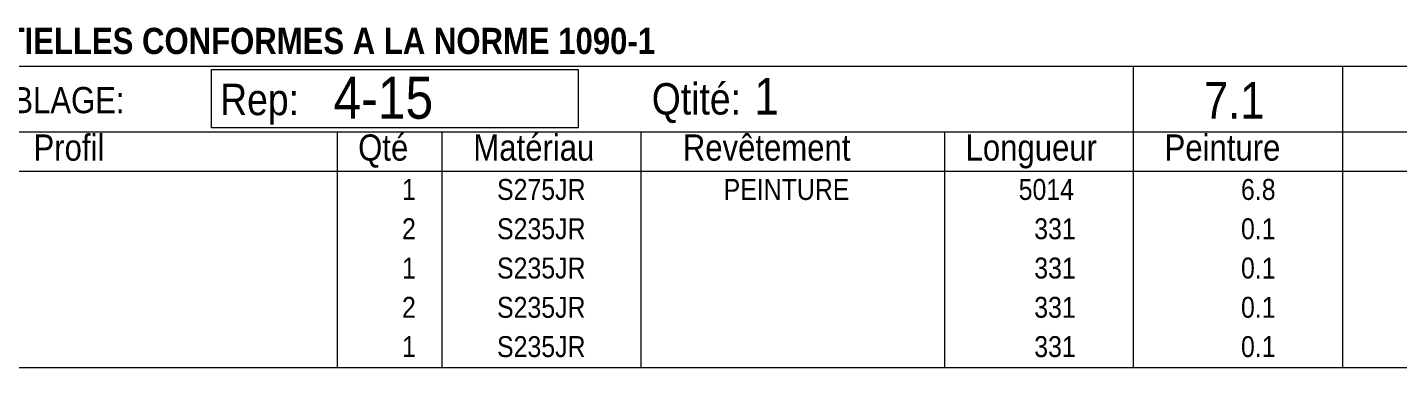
# Model space of a CAD drawing. Header units: millimetres. Extents: x 2 to 410, y 5 to 282.
# Drawn here: x 71.4 to 202.3, y 5 to 37.5 of the extents above; entities that cross this region are included whole.
import ezdxf

# ---------------------------------------------------------------- set-up
doc = ezdxf.new("R2010")
doc.units = ezdxf.units.MM
doc.layers.add('Autre type objet', color=1, linetype='Continuous', lineweight=0)
doc.layers.add('Feuille dessin', color=5, linetype='Continuous', lineweight=0)
doc.styles.add('ARIAL', font='ARIAL.TTF')
doc.styles.add('ARIAL_BOLD', font='ARIALBD.TTF')
doc.styles.add('ARIAL_NARROW', font='ARIAL.TTF')

# ---------------------------------------------------------------- blocks, each defined once
blk = doc.blocks.new('*A43')
at = {"layer": 'Feuille dessin', "linetype": 'Continuous', "lineweight": 0}
blk.add_line((5, 5), (405, 5), dxfattribs=at)
blk = doc.blocks.new('*A46')
at = {"layer": 'Autre type objet', "linetype": 'Continuous', "lineweight": 0}
for p, q in [((35, 33.776986), (220, 33.776986)), ((89, 33.442397), (124, 33.442397)), ((89, 27.874117), (89, 33.442397)), ((124, 33.442397), (124, 27.874117)), ((177.006307, 33.776553), (177, 23.75)), ((197.000069, 33.775594), (197, 23.75)), ((35, 27.5), (220, 27.5)), ((124, 27.874117), (89, 27.874117)), ((101, 27.5), (101, 23.75)), ((111, 27.5), (111, 23.75)), ((130, 27.5), (130, 23.75)), ((159, 27.5), (159, 23.75)), ((35, 23.75), (220, 23.75)), ((101, 23.75), (101, 20)), ((111, 23.75), (111, 20)), ((130, 23.75), (130, 20)), ((159, 23.75), (159, 20)), ((177, 23.75), (177, 20)), ((197, 23.75), (197, 20)), ((101, 20), (101, 16.25)), ((111, 20), (111, 16.25)), ((130, 20), (130, 16.25)), ((159, 20), (159, 16.25)), ((177, 20), (177, 16.25)), ((197, 20), (197, 16.25)), ((101, 16.25), (101, 12.5)), ((111, 16.25), (111, 12.5)), ((130, 16.25), (130, 12.5)), ((159, 16.25), (159, 12.5)), ((177, 16.25), (177, 12.5)), ((197, 16.25), (197, 12.5)), ((101, 12.5), (101, 8.75)), ((111, 12.5), (111, 8.75)), ((130, 12.5), (130, 8.75)), ((159, 12.5), (159, 8.75)), ((177, 12.5), (177, 8.75)), ((197, 12.5), (197, 8.75)), ((101, 8.75), (101, 5)), ((111, 8.75), (111, 5)), ((130, 8.75), (130, 5)), ((159, 8.75), (159, 5)), ((177, 8.75), (177, 5)), ((197, 8.75), (197, 5))]:
    blk.add_line(p, q, dxfattribs=at)
at = {"layer": 'Autre type objet', "width": 0.85}
for s, height, style, p in [('TOLERANCES ESSENTIELLES CONFORMES A LA NORME 1090-1', 2.5, 'ARIAL_BOLD', (38, 34.927143)), ('4-15', 4, 'ARIAL', (100.65625, 28.75)), ('LISTE POUR UN ASSEMBLAGE:', 2.5, 'ARIAL', (36, 29.278635)), ('Rep:', 3, 'ARIAL_NARROW', (89.824804, 29.091901)), ('Qtité:', 3, 'ARIAL', (131.03794, 29.149058)), ('1', 3.5, 'ARIAL', (140.83694, 29.149058)), ('7.1', 3.5, 'ARIAL', (183.758911, 28.75)), ('Profil', 2.5, 'ARIAL', (72, 24.75)), ('Qté', 2.5, 'ARIAL', (103, 24.75)), ('Matériau', 2.5, 'ARIAL', (114, 24.75)), ('Revêtement', 2.5, 'ARIAL', (134, 24.75)), ('Longueur', 2.5, 'ARIAL', (161, 24.75)), ('Peinture', 2.5, 'ARIAL', (180, 24.75)), ('1', 2, 'ARIAL', (107.186523, 21)), ('S275JR', 2, 'ARIAL', (116.259277, 21)), ('PEINTURE', 2, 'ARIAL', (137.896973, 21)), ('5014', 2, 'ARIAL', (166.070312, 21)), ('6.8', 2, 'ARIAL', (187.295898, 21)), ('2', 2, 'ARIAL', (107.186523, 17.25)), ('S235JR', 2, 'ARIAL', (116.259277, 17.25)), ('331', 2, 'ARIAL', (167.553711, 17.25)), ('0.1', 2, 'ARIAL', (187.295898, 17.25)), ('1', 2, 'ARIAL', (107.186523, 13.5)), ('S235JR', 2, 'ARIAL', (116.259277, 13.5)), ('331', 2, 'ARIAL', (167.553711, 13.5)), ('0.1', 2, 'ARIAL', (187.295898, 13.5)), ('2', 2, 'ARIAL', (107.186523, 9.75)), ('S235JR', 2, 'ARIAL', (116.259277, 9.75)), ('331', 2, 'ARIAL', (167.553711, 9.75)), ('0.1', 2, 'ARIAL', (187.295898, 9.75)), ('1', 2, 'ARIAL', (107.186523, 6)), ('S235JR', 2, 'ARIAL', (116.259277, 6)), ('331', 2, 'ARIAL', (167.553711, 6)), ('0.1', 2, 'ARIAL', (187.295898, 6))]:
    blk.add_text(s, height=height, dxfattribs=dict(at, style=style)).set_placement(p)

msp = doc.modelspace()

# ---------------------------------------------------------------- block references
at = {"lineweight": 0}
for name in ['*A43', '*A46']:
    msp.add_blockref(name, (0, 0), dxfattribs=at)

doc.saveas('drawing.dxf')
